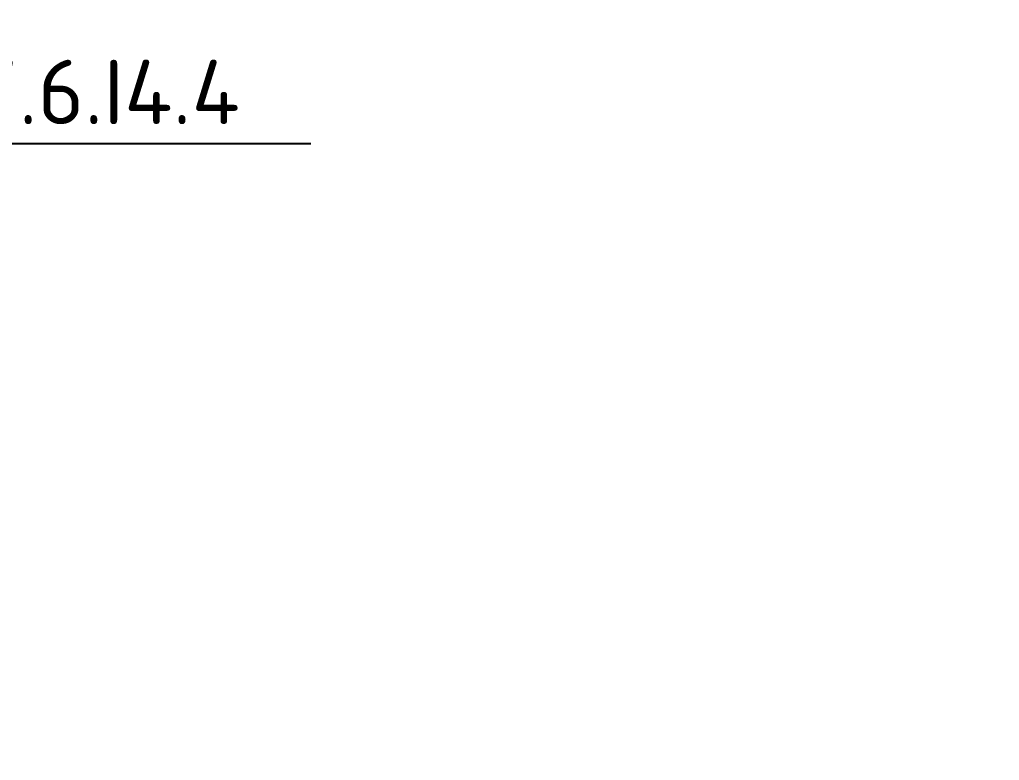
# Model space of a CAD drawing. Header units: millimetres. Extents: x -500444 to 437433, y -1435259 to 1593622.
# Drawn here: x -41911 to -38108, y -1314240 to -1311363 of the extents above; entities that cross this region are included whole.
import ezdxf
from ezdxf import colors
from ezdxf.entities.mleader import LeaderData, LeaderLine
from ezdxf.math import Vec2, Vec3

# ---------------------------------------------------------------- set-up
doc = ezdxf.new("R2010")
doc.units = ezdxf.units.MM
doc.layers.add('_Гр.ЩД-2C.7.6.I4.4', color=6, linetype='Continuous', lineweight=50)
doc.styles.add('ISOCPEUR', font='isocpeur.ttf', dxfattribs={"height": 250})

# ---------------------------------------------------------------- blocks, each defined once
blk = doc.blocks.new('_Dot')
at = {"color": 0, "linetype": 'ByBlock', "lineweight": -2}
blk.add_line((-0.5, 0), (-1, 0), dxfattribs=at)
at = {"color": 0, "linetype": 'ByBlock', "const_width": 0.5}
blk.add_lwpolyline([(-0.25, 0, 1), (0.25, 0, 1)], format="xyb", close=True, dxfattribs=at)

msp = doc.modelspace()

# ---------------------------------------------------------------- leaders
at = {"layer": '_Гр.ЩД-2C.7.6.I4.4'}
ml = msp.add_multileader_mtext('Standard', dxfattribs=at)
ml.set_content('Гр.ЩД-2C.7.6.I4.4', color=256, style='ISOCPEUR')
ml.set_leader_properties()
ml.set_arrow_properties(name='DOT')
ml.build(insert=Vec2(0, 0))
ml.multileader.update_dxf_attribs({"has_dogleg": 0, "text_left_attachment_type": 6, "text_right_attachment_type": 6, "arrow_head_size": 100})
ctx = ml.context
ctx.base_point, ctx.char_height, ctx.arrow_head_size, ctx.landing_gap_size, ctx.plane_origin = Vec3(-43842.5, -1311844.2), 250, 100, 200, Vec3(44143, -1184397)
ctx.left_attachment, ctx.right_attachment = 6, 6
notes = []
notes.append((ctx, [(0, (1, 1, 0), (-43850.5, -1311844.2), (1, 0), 8, [(1, [(-44902.6, -1311707.3)], 0, [])])]))
ctx.mtext.insert, ctx.mtext.flow_direction = Vec3(-43642.5, -1311519.2), 5
for ctx, leaders in notes:
    for number, flags, end, landing, length, lines in leaders:
        leader = LeaderData()
        leader.index, (leader.has_last_leader_line, leader.has_dogleg_vector, leader.attachment_direction) = number, flags
        leader.last_leader_point, leader.dogleg_vector, leader.dogleg_length = Vec3(end), Vec3(landing), length
        for number, points, colour, breaks in lines:
            line = LeaderLine()
            line.index, line.vertices, line.color, line.breaks = number, Vec3.list(points), colors.encode_raw_color(colour), breaks
            leader.lines.append(line)
        ctx.leaders.append(leader)

doc.saveas('drawing.dxf')
